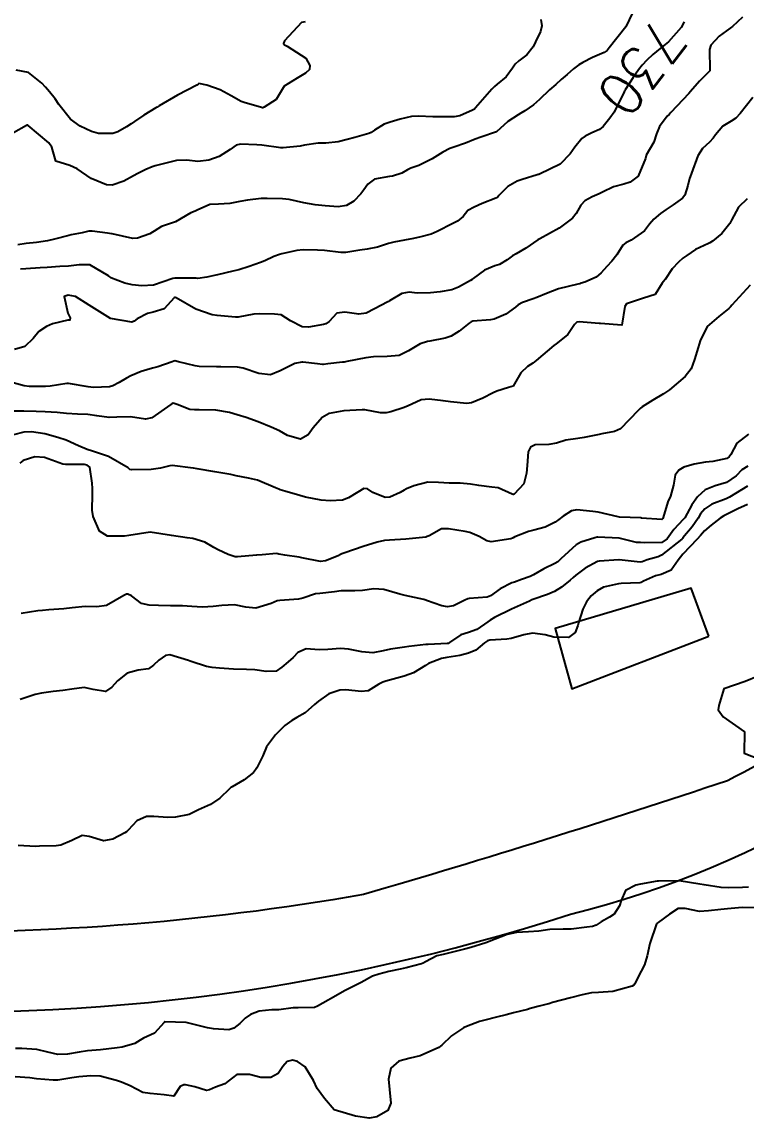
# Model space of a CAD drawing. Header units: metres. Extents: x 318500 to 325275, y 7408834 to 7428799.
# Drawn here: x 320092.2 to 320160.2, y 7414233.1 to 7414336 of the extents above; entities that cross this region are included whole.
import ezdxf
from ezdxf.enums import TextEntityAlignment as Align

# ---------------------------------------------------------------- set-up
doc = ezdxf.new("R2010")
doc.units = ezdxf.units.M
doc.header["$MEASUREMENT"] = 0
for name, color, linetype in [('Cotas', 45, 'Continuous'), ('Curvas de Nivel 1m', 11, 'Continuous'), ('Curvas de Nivel 5m', 15, 'Continuous'), ('Edificações', 30, 'Continuous'), ('Vias Primárias', 230, 'Continuous')]:
    doc.layers.add(name, color=color, linetype=linetype)
doc.styles.add('Style-STANDARD', font='STANDARD.shx')

msp = doc.modelspace()

# ---------------------------------------------------------------- linework, layer by layer
at = {"layer": 'Curvas de Nivel 1m', "flags": 128}
for points, elevation in [([(320149.82, 7414337.53), (320148.87, 7414335.54), (320147.3, 7414333.56), (320147.1, 7414333.32), (320146.84, 7414333.13), (320145.75, 7414332.67), (320144.83, 7414332.19), (320144.45, 7414331.97), (320143.97, 7414331.6), (320143.36, 7414331.06), (320142.8, 7414330.59), (320142.29, 7414330.14), (320141.71, 7414329.64), (320140.78, 7414328.74), (320140.21, 7414328.22), (320139.4, 7414327.66), (320139.01, 7414327.43), (320138.76, 7414327.3), (320137.79, 7414326.65), (320136.74, 7414325.7), (320135.27, 7414325.18), (320134.73, 7414324.99), (320133.83, 7414324.64), (320132.72, 7414324.26), (320132.34, 7414324.13), (320131.68, 7414323.77), (320130.7, 7414323.14), (320129.43, 7414322.53), (320128.69, 7414322.28), (320128.39, 7414322.11), (320127.84, 7414321.82), (320126.97, 7414321.54), (320126.69, 7414321.51), (320125.29, 7414321.24), (320124.67, 7414320.79), (320124.28, 7414320.25), (320124, 7414319.87), (320123.35, 7414319.18), (320122.64, 7414318.77), (320121.88, 7414318.66), (320120.64, 7414318.74), (320119.72, 7414318.85), (320118.65, 7414319.04), (320117.28, 7414319.33), (320116.65, 7414319.4), (320115.2, 7414319.44), (320114.65, 7414319.44), (320113.37, 7414319.29), (320112.65, 7414319.16), (320111.71, 7414318.97), (320110.64, 7414318.9), (320109.82, 7414318.88), (320108.63, 7414318.34), (320108.46, 7414318.25), (320108.06, 7414318.08), (320106.62, 7414317.23), (320105.3, 7414316.8), (320104.61, 7414316.38), (320104.46, 7414316.28), (320104.19, 7414316.13), (320103.05, 7414315.7), (320102.6, 7414315.69), (320100.67, 7414316.12), (320100.61, 7414316.13), (320100.22, 7414316.19), (320098.78, 7414316.37), (320098.61, 7414316.38), (320098.46, 7414316.37), (320097.86, 7414316.22), (320096.82, 7414316.01), (320096.61, 7414315.96), (320095.25, 7414315.6), (320094.6, 7414315.47), (320093.56, 7414315.31), (320092.59, 7414315.2), (320091.8, 7414315.09)], 731), ([(320140.88, 7414336.22), (320141, 7414335.65), (320140.86, 7414335.12), (320140.38, 7414334.13), (320140.17, 7414333.66), (320139.59, 7414332.91), (320138.83, 7414332.35), (320138.47, 7414332.03), (320138.24, 7414331.68), (320137.65, 7414330.85), (320136.8, 7414330.15), (320136.53, 7414329.96), (320136.29, 7414329.71), (320134.77, 7414327.93), (320134.67, 7414327.83), (320134.49, 7414327.73), (320133.3, 7414327.2), (320132.76, 7414327.09), (320131.43, 7414327.1), (320130.76, 7414327.09), (320129.4, 7414327.16), (320128.76, 7414327.14), (320127.7, 7414326.87), (320126.75, 7414326.6), (320126.18, 7414326.4), (320125.27, 7414325.85), (320124.96, 7414325.64), (320124.74, 7414325.53), (320123.43, 7414325.17), (320122.73, 7414324.97), (320121.87, 7414324.75), (320120.72, 7414324.63), (320120, 7414324.64), (320118.72, 7414324.45), (320118.31, 7414324.35), (320116.71, 7414324.19), (320116.49, 7414324.2), (320114.72, 7414324.43), (320114.23, 7414324.48), (320112.72, 7414324.54), (320112.31, 7414324.43), (320111.75, 7414324.03), (320110.7, 7414323.38), (320109.72, 7414323.04), (320108.7, 7414322.92), (320107.66, 7414323.04), (320106.7, 7414323), (320105.19, 7414322.62), (320104.69, 7414322.49), (320104.42, 7414322.4), (320103.81, 7414322.14), (320103.06, 7414321.77), (320102.68, 7414321.55), (320101.77, 7414321.07), (320100.67, 7414320.69), (320100.14, 7414320.71), (320098.68, 7414321.31), (320097.37, 7414322.22), (320096.69, 7414322.54), (320095.39, 7414322.95), (320095.01, 7414324.26), (320094.72, 7414324.65), (320092.79, 7414326.29), (320092.74, 7414326.33), (320092.7, 7414326.33), (320092.62, 7414326.29), (320091.42, 7414325.61)], 732), ([(320159.82, 7414336.46), (320158.87, 7414335.57), (320158.79, 7414335.5), (320158.67, 7414335.41), (320157.62, 7414334.67), (320156.85, 7414333.83), (320156.72, 7414333.43), (320156.76, 7414331.49), (320156.75, 7414331.43), (320155.79, 7414330.46), (320154.95, 7414329.46), (320154.79, 7414329.28), (320153.09, 7414327.49), (320152.93, 7414327.33), (320152.76, 7414327.15), (320152.04, 7414326.2), (320151.76, 7414325.5), (320151.51, 7414324.72), (320150.77, 7414323.51), (320150.76, 7414323.46), (320150.71, 7414323.19), (320150.01, 7414321.52), (320149.26, 7414320.95), (320148.68, 7414320.77), (320147.7, 7414320.53), (320146.67, 7414320.02), (320146.38, 7414319.86), (320145.72, 7414319.58), (320145.02, 7414319.22), (320144.65, 7414318.81), (320144.21, 7414318.03), (320143.87, 7414317.6), (320142.62, 7414316.64), (320140.8, 7414315.65), (320140.68, 7414315.58), (320140.61, 7414315.54), (320139.48, 7414314.78), (320138.59, 7414314.25), (320138.22, 7414314.04), (320137.74, 7414313.68), (320137.01, 7414313.25), (320136.57, 7414313.1), (320135.59, 7414312.69), (320134.55, 7414311.91), (320134.45, 7414311.83), (320134.29, 7414311.73), (320133.18, 7414311.11), (320132.54, 7414310.85), (320131.44, 7414310.67), (320130.54, 7414310.57), (320129.3, 7414310.56), (320128.54, 7414310.63), (320127.84, 7414310.51), (320126.7, 7414309.83), (320126.59, 7414309.77), (320126.53, 7414309.74), (320125.29, 7414309.07), (320124.51, 7414308.66), (320123.81, 7414308.57), (320122.51, 7414308.76), (320121.75, 7414308.66), (320121.03, 7414307.9), (320120.73, 7414307.67), (320120.5, 7414307.6), (320119.08, 7414307.34), (320118.49, 7414307.4), (320117.41, 7414307.96), (320116.51, 7414308.5), (320115.9, 7414308.59), (320114.51, 7414308.61), (320113.95, 7414308.56), (320112.5, 7414308.29), (320112.25, 7414308.28), (320110.51, 7414308.45), (320110.04, 7414308.52), (320108.51, 7414309.04), (320106.66, 7414310.1), (320106.58, 7414310.15), (320106.53, 7414310.15), (320106.47, 7414310.1), (320105.55, 7414309.08), (320104.51, 7414308.75), (320103.99, 7414308.65), (320103.01, 7414308.14), (320102.73, 7414307.91), (320102.5, 7414307.82), (320100.5, 7414308.18), (320098.52, 7414309.41), (320097.23, 7414310.22), (320096.53, 7414310.36), (320096.16, 7414310.24), (320096.51, 7414308.67), (320096.72, 7414308.23), (320096.7, 7414308.02), (320096.5, 7414308), (320095.07, 7414307.67), (320094.49, 7414307.42), (320093.79, 7414306.96), (320093.26, 7414306.28), (320092.46, 7414305.55), (320091.51, 7414305.25)], 729), ([(320118.78, 7414336.03), (320118.43, 7414335.95), (320116.85, 7414334.24), (320116.75, 7414333.97), (320116.85, 7414333.86), (320117.08, 7414333.74), (320118.83, 7414332.59), (320119.22, 7414331.93), (320119.19, 7414331.55), (320118.81, 7414331.2), (320118.02, 7414330.74), (320116.79, 7414329.97), (320116.04, 7414328.71), (320114.93, 7414327.99), (320114.81, 7414327.95), (320114.77, 7414327.95), (320114.57, 7414327.99), (320113.16, 7414328.4), (320112.78, 7414328.54), (320111.82, 7414329.07), (320110.79, 7414329.63), (320109.55, 7414330.06), (320108.79, 7414330.23), (320108.72, 7414330.15), (320108.62, 7414330.07), (320106.78, 7414329.13), (320105.08, 7414328.13), (320104.89, 7414328.01), (320104.77, 7414327.94), (320103.65, 7414327.25), (320102.75, 7414326.66), (320102.45, 7414326.45), (320102.01, 7414326.16), (320101.21, 7414325.69), (320100.73, 7414325.54), (320099.39, 7414325.54), (320098.73, 7414325.72), (320097.65, 7414326.22), (320096.75, 7414326.88), (320095.66, 7414328.25), (320095.32, 7414328.79), (320094.78, 7414329.45), (320094.4, 7414329.88), (320094.05, 7414330.27), (320092.8, 7414331.25), (320091.64, 7414331.47)], 733), ([(320160.79, 7414328.9), (320159.59, 7414327.4), (320159.19, 7414326.97), (320158.76, 7414326.7), (320157.96, 7414326.21), (320157.27, 7414325.42), (320157.06, 7414325.1), (320156.73, 7414324.71), (320156.05, 7414324.11), (320155.62, 7414323.45), (320155.04, 7414321.8), (320154.9, 7414321.46), (320154.84, 7414321.3), (320154.68, 7414320.64), (320154.4, 7414319.73), (320154.2, 7414319.47), (320153.3, 7414318.83), (320152.64, 7414318.41), (320152.11, 7414318.02), (320151.5, 7414317.5), (320151.1, 7414317.03), (320150.62, 7414316.4), (320149.38, 7414315.53), (320148.86, 7414315.28), (320148.6, 7414315.04), (320148.01, 7414314.13), (320147.56, 7414313.56), (320147.09, 7414313.05), (320146.56, 7414312.46), (320146.07, 7414312.06), (320145.01, 7414311.59), (320144.67, 7414311.47), (320144.55, 7414311.43), (320144.35, 7414311.4), (320142.54, 7414310.95), (320141.43, 7414310.53), (320140.53, 7414310.14), (320140.18, 7414310.01), (320139.17, 7414309.66), (320138.75, 7414309.44), (320138.52, 7414309.24), (320137.61, 7414308.59), (320136.51, 7414308.1), (320136.18, 7414308.03), (320134.5, 7414307.91), (320134.36, 7414307.87), (320134.17, 7414307.73), (320133.24, 7414306.99), (320132.48, 7414306.52), (320131.91, 7414306.33), (320130.47, 7414306.04), (320130.26, 7414306), (320129.57, 7414305.79), (320128.46, 7414305.12), (320127.59, 7414304.69), (320126.46, 7414304.59), (320125.19, 7414304.58), (320124.46, 7414304.47), (320122.69, 7414304.12), (320122.45, 7414304.08), (320122.28, 7414304.06), (320120.91, 7414303.91), (320120.5, 7414303.85), (320120.45, 7414303.85), (320120.4, 7414303.86), (320119.94, 7414303.92), (320118.57, 7414304.06), (320118.45, 7414304.06), (320117.8, 7414303.95), (320116.44, 7414303.24), (320115.53, 7414302.88), (320114.44, 7414303.01), (320112.95, 7414303.5), (320112.44, 7414303.61), (320110.86, 7414303.63), (320110.44, 7414303.63), (320108.84, 7414303.67), (320108.44, 7414303.72), (320106.89, 7414304.09), (320106.53, 7414304.18), (320106.45, 7414304.17), (320106.28, 7414304.1), (320104.94, 7414303.63), (320104.44, 7414303.5), (320103.39, 7414303.19), (320102.43, 7414302.79), (320102.01, 7414302.58), (320101.33, 7414302.17), (320100.74, 7414301.85), (320100.41, 7414301.75), (320098.92, 7414301.69), (320098.41, 7414301.74), (320096.58, 7414302.07), (320096.42, 7414302.07), (320094.86, 7414301.81), (320094.41, 7414301.78), (320092.89, 7414301.8), (320092.41, 7414301.86), (320090.69, 7414302.31)], 728), ([(320160.25, 7414319.39), (320159.43, 7414318.61), (320158.79, 7414317.41), (320158.63, 7414317.09), (320157.88, 7414316.16), (320157, 7414315.43), (320156.76, 7414315.28), (320156.61, 7414315.2), (320155.42, 7414314.63), (320154.59, 7414314.09), (320154.22, 7414313.83), (320153.8, 7414313.47), (320153.22, 7414312.83), (320152.56, 7414311.82), (320152.4, 7414311.64), (320152.28, 7414311.49), (320151.61, 7414310.42), (320150.54, 7414310.09), (320148.93, 7414309.53), (320148.77, 7414309.29), (320148.5, 7414307.54), (320146.5, 7414307.69), (320146.38, 7414307.7), (320144.5, 7414307.86), (320144.28, 7414307.81), (320144.05, 7414307.6), (320143.41, 7414306.68), (320142.47, 7414305.87), (320142.32, 7414305.78), (320142.11, 7414305.63), (320140.46, 7414304.23), (320140.13, 7414303.97), (320139.65, 7414303.66), (320139.02, 7414303.08), (320138.43, 7414302.03), (320138.28, 7414301.81), (320137.87, 7414301.68), (320136.76, 7414301.35), (320136.41, 7414301.19), (320135.44, 7414300.68), (320134.4, 7414300.24), (320133.94, 7414300.19), (320132.4, 7414300.35), (320131.73, 7414300.43), (320130.4, 7414300.6), (320129.66, 7414300.53), (320128.39, 7414299.95), (320128.3, 7414299.9), (320128.06, 7414299.81), (320126.81, 7414299.4), (320126.38, 7414299.3), (320125.85, 7414299.31), (320124.39, 7414299.58), (320124.13, 7414299.61), (320122.39, 7414299.51), (320121.03, 7414299.26), (320120.38, 7414298.88), (320119.54, 7414297.92), (320119.05, 7414297.24), (320118.35, 7414296.84), (320117.12, 7414297.2), (320116.36, 7414297.61), (320115.6, 7414297.98), (320114.37, 7414298.46), (320113.23, 7414298.86), (320112.38, 7414299.13), (320111.69, 7414299.33), (320110.39, 7414299.57), (320108.84, 7414299.61), (320108.39, 7414299.6), (320107.94, 7414299.64), (320106.76, 7414300.09), (320106.49, 7414300.2), (320106.39, 7414300.22), (320106.29, 7414300.2), (320106.16, 7414300.1), (320104.38, 7414298.83), (320103.8, 7414298.71), (320102.38, 7414298.93), (320101.11, 7414298.9), (320100.38, 7414298.86), (320099.21, 7414299.03), (320098.38, 7414299.17), (320097.4, 7414299.2), (320096.38, 7414299.26), (320095.49, 7414299.35), (320094.38, 7414299.4), (320093.54, 7414299.43), (320092.38, 7414299.48), (320091.22, 7414299.46)], 727), ([(320160.55, 7414311.31), (320158.81, 7414309.41), (320158.68, 7414309.25), (320158.53, 7414309.11), (320157.58, 7414308.36), (320156.5, 7414307.43), (320155.84, 7414306.08), (320155.64, 7414305.44), (320155.32, 7414304.31), (320155, 7414303.45), (320154.44, 7414302.71), (320152.95, 7414301.48), (320152.41, 7414301.1), (320151.39, 7414300.51), (320150.4, 7414299.89), (320150.2, 7414299.71), (320150.02, 7414299.52), (320148.37, 7414297.81), (320147.81, 7414297.55), (320146.6, 7414297.33), (320146.37, 7414297.29), (320144.95, 7414296.99), (320144.36, 7414296.9), (320143.23, 7414296.74), (320142.35, 7414296.48), (320141.64, 7414296.34), (320140.35, 7414296.31), (320139.91, 7414296.09), (320139.71, 7414295.66), (320139.6, 7414294.38), (320139.56, 7414293.66), (320139.31, 7414292.65), (320138.39, 7414291.67), (320138.32, 7414291.64), (320138.29, 7414291.64), (320138.19, 7414291.67), (320136.88, 7414292.27), (320136.3, 7414292.35), (320135.08, 7414292.5), (320134.3, 7414292.63), (320133.32, 7414292.72), (320132.3, 7414292.71), (320131.3, 7414292.77), (320130.3, 7414292.82), (320128.97, 7414292.47), (320128.29, 7414292.19), (320128.06, 7414292.04), (320127.7, 7414291.82), (320126.72, 7414291.39), (320126.28, 7414291.36), (320125.11, 7414291.85), (320124.62, 7414292.18), (320124.29, 7414292.21), (320123.71, 7414291.87), (320122.84, 7414291.32), (320122.28, 7414291.13), (320121.12, 7414291.06), (320120.28, 7414291.1), (320118.81, 7414291.4), (320118.28, 7414291.56), (320116.88, 7414291.96), (320116.42, 7414292.1), (320116.29, 7414292.14), (320115.98, 7414292.28), (320114.3, 7414292.99), (320113.47, 7414293.17), (320112.3, 7414293.4), (320111.79, 7414293.52), (320110.31, 7414293.79), (320108.63, 7414294.07), (320108.31, 7414294.12), (320108.25, 7414294.13), (320106.31, 7414294.36), (320106.08, 7414294.34), (320105.19, 7414294.12), (320104.31, 7414293.98), (320102.5, 7414293.95), (320102.31, 7414293.99), (320102.23, 7414294.08), (320102.16, 7414294.15), (320100.33, 7414295.2), (320098.83, 7414295.7), (320098.33, 7414295.86), (320097.5, 7414296.22), (320096.35, 7414296.74), (320095.58, 7414297.01), (320094.36, 7414297.34), (320093.11, 7414297.52), (320092.36, 7414297.49), (320091.39, 7414297.26)], 726), ([(320160.32, 7414294.31), (320159.75, 7414293.96), (320159.22, 7414293.4), (320158.3, 7414292.77), (320157.25, 7414292.47), (320156.3, 7414292.09), (320155.6, 7414291.44), (320155.05, 7414290.68), (320154.39, 7414289.46), (320154.34, 7414289.38), (320154.26, 7414289.29), (320153.36, 7414288.35), (320152.75, 7414287.48), (320152.23, 7414287.15), (320150.61, 7414287.12), (320150.23, 7414287.13), (320149.86, 7414287.15), (320148.23, 7414287.54), (320146.23, 7414287.64), (320146.17, 7414287.63), (320145.96, 7414287.57), (320144.65, 7414287.16), (320144.22, 7414286.91), (320142.78, 7414285.61), (320142.48, 7414285.34), (320142.2, 7414285.17), (320141.16, 7414284.67), (320140.19, 7414284.12), (320139.88, 7414283.96), (320139.08, 7414283.66), (320138.41, 7414283.43), (320138.18, 7414283.35), (320137.07, 7414282.79), (320136.16, 7414282.13), (320135.86, 7414282), (320134.15, 7414281.87), (320134.03, 7414281.85), (320133.76, 7414281.73), (320132.7, 7414281.19), (320132.14, 7414281.09), (320131.59, 7414281.21), (320130.15, 7414281.71), (320130.1, 7414281.73), (320129.92, 7414281.78), (320128.16, 7414282.17), (320127.67, 7414282.3), (320126.16, 7414282.72), (320125.23, 7414282.78), (320124.16, 7414282.64), (320123.43, 7414282.61), (320122.16, 7414282.59), (320121.54, 7414282.51), (320120.16, 7414282.36), (320119.76, 7414282.31), (320118.55, 7414281.93), (320118.15, 7414281.83), (320116.39, 7414281.71), (320116.15, 7414281.66), (320115.59, 7414281.41), (320114.14, 7414280.97), (320113.21, 7414281.07), (320112.14, 7414281.3), (320110.94, 7414281.24), (320110.14, 7414281.13), (320109.15, 7414281.06), (320108.14, 7414281.14), (320107.27, 7414281.21), (320106.14, 7414281.2), (320105.02, 7414281.24), (320104.14, 7414281.25), (320103.42, 7414281.41), (320102.49, 7414282.14), (320102.15, 7414282.3), (320102, 7414282.3), (320101.75, 7414282.16), (320100.14, 7414281.22), (320099.24, 7414281.09), (320098.14, 7414281.13), (320096.92, 7414281), (320096.14, 7414280.91), (320094.71, 7414280.82), (320094.14, 7414280.77), (320093.68, 7414280.72), (320092.13, 7414280.47)], 724), ([(320160.3, 7414292.43), (320158.58, 7414291.41), (320158.4, 7414291.3), (320158.29, 7414291.25), (320156.95, 7414290.75), (320156.27, 7414290.29), (320155.88, 7414289.82), (320155.65, 7414289.44), (320155.08, 7414288.61), (320154.23, 7414287.59), (320154.17, 7414287.52), (320154.12, 7414287.46), (320152.21, 7414285.96), (320151.9, 7414285.8), (320150.87, 7414285.5), (320150.39, 7414285.32), (320150.21, 7414285.3), (320148.23, 7414285.52), (320148.21, 7414285.52), (320146.38, 7414285.4), (320146.21, 7414285.36), (320145.05, 7414284.73), (320144.19, 7414284.07), (320143.93, 7414283.85), (320143.63, 7414283.6), (320142.83, 7414282.95), (320142.16, 7414282.53), (320141.53, 7414282.25), (320140.15, 7414281.8), (320140.04, 7414281.76), (320139.82, 7414281.65), (320138.69, 7414281.12), (320138.14, 7414280.89), (320136.53, 7414280.09), (320136.13, 7414279.85), (320135.93, 7414279.7), (320134.87, 7414278.97), (320134.11, 7414278.69), (320133.38, 7414278.46), (320132.31, 7414277.75), (320132.18, 7414277.66), (320132.1, 7414277.65), (320130.31, 7414277.57), (320130.1, 7414277.56), (320128.51, 7414277.38), (320128.09, 7414277.32), (320126.79, 7414277.12), (320126.09, 7414276.96), (320125.13, 7414276.8), (320124.09, 7414276.89), (320122.84, 7414277.12), (320122.09, 7414277.19), (320120.89, 7414277.09), (320120.09, 7414277.07), (320118.86, 7414277.16), (320118.08, 7414276.83), (320117.66, 7414276.36), (320117.18, 7414275.95), (320116.58, 7414275.44), (320116.06, 7414275.05), (320115.12, 7414275.04), (320114.06, 7414275.18), (320113.27, 7414275.21), (320112.06, 7414275.25), (320110.74, 7414275.36), (320110.06, 7414275.42), (320109.52, 7414275.5), (320108.07, 7414275.96), (320107.99, 7414275.99), (320107.82, 7414276.07), (320106.08, 7414276.61), (320105.66, 7414276.52), (320105.03, 7414276.11), (320104.55, 7414275.63), (320104.06, 7414275.29), (320103.1, 7414275.17), (320102.06, 7414274.87), (320101.15, 7414274.16), (320100.64, 7414273.57), (320100.03, 7414273.17), (320098.88, 7414273.35), (320098.04, 7414273.53), (320096.87, 7414273.39), (320096.04, 7414273.24), (320095.14, 7414273.14), (320094.03, 7414272.99), (320093.43, 7414272.87), (320092.02, 7414272.4)], 723), ([(320160.28, 7414290.72), (320159.37, 7414290.3), (320158.26, 7414289.73), (320158.05, 7414289.63), (320157.73, 7414289.42), (320156.89, 7414288.78), (320156.24, 7414288.23), (320155.87, 7414287.8), (320155.57, 7414287.44), (320154.22, 7414286.04), (320153.78, 7414285.47), (320153.13, 7414284.54), (320152.19, 7414284.15), (320151.66, 7414284.02), (320150.53, 7414283.51), (320150.31, 7414283.38), (320150.18, 7414283.34), (320148.42, 7414283.3), (320148.18, 7414283.27), (320146.77, 7414282.96), (320146.17, 7414282.62), (320145.62, 7414282.12), (320145.17, 7414281.58), (320144.83, 7414280.89), (320144.44, 7414279.59), (320144.37, 7414279.34), (320144.12, 7414278.7), (320143.5, 7414278.21), (320142.11, 7414278.25), (320141.29, 7414278.46), (320140.11, 7414278.63), (320139.29, 7414278.48), (320138.11, 7414278.14), (320137.71, 7414278.07), (320136.1, 7414277.96), (320135.9, 7414277.91), (320135.59, 7414277.71), (320134.78, 7414277.02), (320134.09, 7414276.76), (320133.29, 7414276.52), (320132.08, 7414276.34), (320131.57, 7414276.26), (320130.35, 7414275.78), (320130.07, 7414275.6), (320128.93, 7414274.92), (320128.06, 7414274.61), (320126.36, 7414274.13), (320126.05, 7414274.03), (320125.7, 7414273.84), (320124.68, 7414273.21), (320124.04, 7414273.17), (320122.6, 7414273.32), (320122.04, 7414273.29), (320121, 7414272.93), (320120.03, 7414272.25), (320119.85, 7414272.09), (320119.66, 7414271.92), (320118.79, 7414271.15), (320118, 7414270.7), (320117.51, 7414270.43), (320116.87, 7414269.95), (320115.98, 7414269.09), (320115.16, 7414267.97), (320114.81, 7414267.12), (320114.25, 7414265.99), (320114.13, 7414265.8), (320113.93, 7414265.55), (320113.06, 7414264.87), (320111.91, 7414264.2), (320111.8, 7414264.13), (320111.69, 7414264.02), (320110.78, 7414263.15), (320109.9, 7414262.56), (320108.78, 7414262.06), (320108.19, 7414261.76), (320107.88, 7414261.62), (320106.61, 7414261.36), (320105.88, 7414261.32), (320104.57, 7414261.42), (320103.88, 7414261.42), (320102.99, 7414261.01), (320102.16, 7414260.15), (320102.01, 7414259.99), (320101.86, 7414259.89), (320100.72, 7414259.29), (320099.84, 7414259.14), (320098.5, 7414259.55), (320097.85, 7414259.63), (320096.88, 7414259.17), (320095.84, 7414258.72), (320095.41, 7414258.66), (320093.84, 7414258.64), (320093.48, 7414258.62), (320091.84, 7414258.71)], 722), ([(320161.28, 7414274.58), (320160.06, 7414274.1), (320158.05, 7414273.41), (320157.59, 7414271.85), (320157.52, 7414271.42), (320158.01, 7414270.79), (320159.99, 7414269.38), (320159.97, 7414267.38), (320161.96, 7414266.6)], 721), ([(320160.38, 7414254.79), (320159.8, 7414254.77), (320158.47, 7414254.72), (320157.8, 7414254.75), (320156.22, 7414255.01), (320155.8, 7414255.08), (320153.88, 7414255.38), (320153.81, 7414255.39), (320151.93, 7414255.36), (320151.81, 7414255.35), (320150.23, 7414255.08), (320149.8, 7414254.98), (320148.85, 7414254.47), (320148.42, 7414253.53), (320148.28, 7414253.03), (320147.76, 7414252.25), (320147.34, 7414251.96), (320146.56, 7414251.55), (320146.07, 7414251.23), (320145.75, 7414251.1), (320145.2, 7414251.03), (320143.74, 7414250.85), (320142.98, 7414250.84), (320141.74, 7414250.82), (320140.71, 7414250.66), (320139.74, 7414250.6), (320138.61, 7414250.53), (320137.74, 7414250.34), (320136.05, 7414249.7), (320135.83, 7414249.6), (320135.73, 7414249.55), (320134.33, 7414249.11), (320133.72, 7414248.96), (320132.74, 7414248.71), (320131.71, 7414248.48), (320131.14, 7414248.33), (320130.08, 7414247.77), (320129.84, 7414247.64), (320129.7, 7414247.59), (320128.25, 7414247.23), (320127.69, 7414247.1), (320126.64, 7414246.86), (320125.68, 7414246.63), (320125.1, 7414246.42), (320124.03, 7414245.85), (320123.67, 7414245.66), (320122.48, 7414245.05), (320121.66, 7414244.6), (320120.42, 7414243.9), (320119.94, 7414243.61), (320119.64, 7414243.5), (320118.11, 7414243.47), (320117.64, 7414243.46), (320116.3, 7414243.29), (320115.64, 7414243.26), (320114.46, 7414243.16), (320113.63, 7414242.84), (320113.13, 7414242.5), (320112.63, 7414242), (320112.08, 7414241.55), (320111.61, 7414241.41), (320110.16, 7414241.48), (320109.61, 7414241.58), (320107.62, 7414242.07), (320105.62, 7414242.14), (320105.58, 7414242.14), (320105.53, 7414242.1), (320104.64, 7414241.08), (320103.6, 7414240.61), (320103.29, 7414240.42), (320102.79, 7414240.13), (320101.59, 7414239.77), (320101.13, 7414239.7), (320099.58, 7414239.53), (320098.36, 7414239.42), (320097.58, 7414239.3), (320096.47, 7414239.1), (320095.58, 7414239.09), (320094.64, 7414239.3), (320093.58, 7414239.55), (320092.2, 7414239.66), (320091.58, 7414239.65)], 721)]:
    msp.add_lwpolyline(points, dxfattribs=dict(at, elevation=elevation))
at = {"layer": 'Curvas de Nivel 5m', "flags": 128}
for points, elevation in [([(320154.34, 7414336.01), (320154.06, 7414335.47), (320152.86, 7414334.15), (320152.09, 7414333.5), (320151.39, 7414332.95), (320150.83, 7414332.43), (320150.4, 7414331.94), (320150.07, 7414331.52), (320149.55, 7414330.79), (320148.79, 7414329.62), (320148.76, 7414329.57), (320148.74, 7414329.54), (320148.7, 7414329.45), (320147.78, 7414327.55), (320147.37, 7414326.96), (320146.75, 7414326.2), (320146.41, 7414325.91), (320145.68, 7414325.58), (320145.04, 7414325.29), (320144.73, 7414325.06), (320144.07, 7414324.25), (320143.63, 7414323.61), (320142.7, 7414322.64), (320140.76, 7414321.72), (320140.69, 7414321.7), (320140.65, 7414321.69), (320140.54, 7414321.65), (320139.15, 7414321.2), (320138.68, 7414321.05), (320137.79, 7414320.57), (320136.95, 7414319.7), (320136.82, 7414319.54), (320136.66, 7414319.46), (320135.4, 7414318.96), (320134.64, 7414318.63), (320134.05, 7414318.32), (320133.59, 7414317.74), (320133.06, 7414317.31), (320132.62, 7414317.08), (320131.17, 7414316.32), (320130.61, 7414316.08), (320129.49, 7414315.8), (320128.77, 7414315.65), (320128.61, 7414315.62), (320127.09, 7414315.34), (320126.6, 7414315.2), (320125.57, 7414314.87), (320124.59, 7414314.67), (320123.9, 7414314.57), (320122.59, 7414314.36), (320122.13, 7414314.36), (320120.59, 7414314.54), (320119.92, 7414314.59), (320118.59, 7414314.61), (320117.98, 7414314.56), (320116.58, 7414314.24), (320116.37, 7414314.18), (320115.85, 7414313.98), (320114.98, 7414313.58), (320114.57, 7414313.42), (320113.52, 7414313.06), (320112.56, 7414312.75), (320111.99, 7414312.6), (320110.55, 7414312.26), (320110.38, 7414312.23), (320109.56, 7414312.06), (320108.7, 7414311.92), (320108.55, 7414311.94), (320108.44, 7414311.96), (320106.55, 7414311.96), (320106.37, 7414311.93), (320104.54, 7414311.31), (320103.44, 7414311.24), (320102.54, 7414311.33), (320101.86, 7414311.47), (320100.55, 7414312), (320100.44, 7414312.07), (320100.31, 7414312.18), (320098.56, 7414313.19), (320097.56, 7414313.22), (320096.56, 7414313.09), (320095.76, 7414313.05), (320094.56, 7414312.95), (320093.91, 7414312.92), (320092.56, 7414312.83), (320092.06, 7414312.79)], 730), ([(320160.37, 7414297.3), (320159.29, 7414296.46), (320158.71, 7414295.4), (320158.55, 7414295.19), (320158.33, 7414295.02), (320157.02, 7414294.73), (320156.33, 7414294.67), (320155.27, 7414294.5), (320154.32, 7414294.21), (320153.85, 7414293.94), (320153.49, 7414293.47), (320153.34, 7414292.51), (320153.07, 7414291.48), (320152.82, 7414290.95), (320152.38, 7414289.49), (320152.35, 7414289.4), (320152.26, 7414289.3), (320150.33, 7414289.44), (320150.26, 7414289.45), (320148.28, 7414289.52), (320148.26, 7414289.52), (320148.15, 7414289.54), (320146.27, 7414289.98), (320145.78, 7414290.06), (320144.27, 7414290.2), (320143.76, 7414290.11), (320142.99, 7414289.61), (320142.58, 7414289.29), (320142.25, 7414289.04), (320141.31, 7414288.57), (320140.24, 7414288.29), (320139.73, 7414288.16), (320138.45, 7414287.67), (320138.3, 7414287.59), (320138.23, 7414287.56), (320138.06, 7414287.5), (320136.22, 7414287.19), (320135.81, 7414287.29), (320135.1, 7414287.72), (320134.24, 7414288.08), (320133.8, 7414288.17), (320132.24, 7414288.43), (320131.57, 7414288.43), (320130.4, 7414287.78), (320130.23, 7414287.69), (320130.1, 7414287.65), (320128.23, 7414287.45), (320126.68, 7414287.37), (320126.22, 7414287.32), (320125.54, 7414287.16), (320124.22, 7414286.77), (320122.5, 7414286.17), (320122.21, 7414286.08), (320122.09, 7414286.02), (320121.86, 7414285.89), (320120.69, 7414285.41), (320120.2, 7414285.35), (320118.45, 7414285.7), (320118.21, 7414285.75), (320116.88, 7414285.96), (320116.31, 7414286.06), (320116.21, 7414286.08), (320116.09, 7414286.1), (320114.75, 7414285.98), (320114.25, 7414285.95), (320114.21, 7414285.95), (320112.43, 7414285.79), (320112.21, 7414285.81), (320111.55, 7414286.03), (320110.62, 7414286.44), (320110.22, 7414286.66), (320109.35, 7414287.18), (320108.22, 7414287.51), (320107.71, 7414287.57), (320106.23, 7414287.79), (320104.23, 7414288.12), (320102.23, 7414287.81), (320101.82, 7414287.75), (320100.23, 7414287.74), (320099.49, 7414288.19), (320098.88, 7414289.57), (320098.79, 7414290.19), (320098.83, 7414291.65), (320098.82, 7414292.2), (320098.79, 7414292.7), (320098.57, 7414294.21), (320098.31, 7414294.4), (320098.07, 7414294.46), (320096.31, 7414294.46), (320096.04, 7414294.51), (320094.32, 7414295.11), (320093.41, 7414295.19), (320092.32, 7414294.85), (320092.01, 7414294.6)], 725), ([(320161.27, 7414252.86), (320159.78, 7414252.88), (320158.42, 7414252.75), (320157.77, 7414252.69), (320156.62, 7414252.57), (320155.77, 7414252.51), (320154.43, 7414252.79), (320153.77, 7414252.79), (320152.96, 7414252.27), (320151.9, 7414251.48), (320151.81, 7414251.42), (320151.75, 7414251.34), (320151.11, 7414249.49), (320150.87, 7414248.33), (320150.61, 7414247.5), (320150.3, 7414246.9), (320149.67, 7414245.67), (320149.61, 7414245.58), (320149.45, 7414245.51), (320147.66, 7414245.01), (320146.3, 7414244.91), (320145.66, 7414244.87), (320144.78, 7414244.69), (320143.66, 7414244.41), (320141.99, 7414243.95), (320141.65, 7414243.85), (320141.47, 7414243.81), (320140.74, 7414243.63), (320139.9, 7414243.39), (320139.65, 7414243.32), (320138.32, 7414242.98), (320137.64, 7414242.81), (320136.72, 7414242.59), (320135.63, 7414242.32), (320135.15, 7414242.18), (320133.92, 7414241.72), (320133.71, 7414241.63), (320133.62, 7414241.58), (320132.52, 7414240.83), (320131.59, 7414239.95), (320131.49, 7414239.85), (320131.33, 7414239.75), (320129.58, 7414238.97), (320128.62, 7414238.75), (320127.58, 7414238.47), (320126.81, 7414237.81), (320126.59, 7414236.78), (320126.7, 7414235.81), (320126.83, 7414234.5), (320126.53, 7414233.81), (320125.5, 7414233.23), (320124.78, 7414233.11), (320123.5, 7414233.28), (320121.51, 7414233.88), (320120.59, 7414234.96), (320119.91, 7414235.9), (320119.55, 7414236.65), (320118.77, 7414237.92), (320118.05, 7414238.41), (320117.58, 7414238.56), (320117.08, 7414238.44), (320116.67, 7414237.95), (320116.23, 7414237.29), (320115.55, 7414236.91), (320114.61, 7414236.92), (320113.56, 7414237.19), (320112.37, 7414237.2), (320111.55, 7414236.58), (320111.24, 7414236.32), (320110.36, 7414236.03), (320109.8, 7414235.78), (320109.53, 7414235.7), (320108.43, 7414236.06), (320107.54, 7414236.25), (320107.38, 7414236.24), (320107.05, 7414236.08), (320106.45, 7414235.16), (320105.53, 7414235.3), (320104.24, 7414235.41), (320103.53, 7414235.53), (320102.35, 7414236.14), (320101.54, 7414236.47), (320101.07, 7414236.63), (320099.55, 7414237.04), (320098.67, 7414237.07), (320097.55, 7414236.97), (320096.87, 7414236.89), (320095.55, 7414236.67), (320095.12, 7414236.66), (320093.55, 7414236.81), (320092.94, 7414236.88), (320091.55, 7414237)], 720)]:
    msp.add_lwpolyline(points, dxfattribs=dict(at, elevation=elevation))
at = {"layer": 'Edificações'}
msp.add_lwpolyline([(320156.66, 7414278.34), (320155.01, 7414282.84), (320142.23, 7414279.06), (320143.81, 7414273.4), (320156.66, 7414278.34)], close=True, dxfattribs=at)
at = {"layer": 'Vias Primárias'}
for points in [[(320213.02, 7414556.24), (320223.15, 7414538.97), (320226.25, 7414533.28), (320229.48, 7414523.73), (320230.84, 7414518.2), (320230.54, 7414509.1), (320229.94, 7414500), (320229.19, 7414489.84), (320227.75, 7414477.39), (320226.51, 7414463.86), (320224.89, 7414445.97), (320223.4, 7414430.81), (320222.21, 7414418.04), (320217.19, 7414377.75), (320213.15, 7414350.42), (320203.57, 7414321.42), (320201.87, 7414317.33, -0.272506), (320201.61, 7414311.16, -0.003802), (320194.01, 7414297.33, -0.041398), (320180.35, 7414280.37, -0.075704), (320158.4, 7414264.78, -0.009848), (320124.24, 7414254.09, -0.04966), (320077.99, 7414250.63, -0.058189), (320021.7, 7414258.11)], [(320019.05, 7414248.75, 0.036649), (320072.55, 7414243.5, 0.09573), (320143.68, 7414252.25, 0.153755), (320190.33, 7414280.81), (320218.91, 7414313.72), (320255.24, 7414354.49), (320256.16, 7414356.62)]]:
    msp.add_lwpolyline(points, format="xyb", dxfattribs=at)

# ---------------------------------------------------------------- texts
at = {"layer": 'Cotas', "style": 'Style-STANDARD'}
msp.add_text('730', height=4, rotation=232.1856, dxfattribs=at).set_placement((320150.38, 7414331.71, 730), align=Align.MIDDLE_CENTER)

doc.saveas('drawing.dxf')
